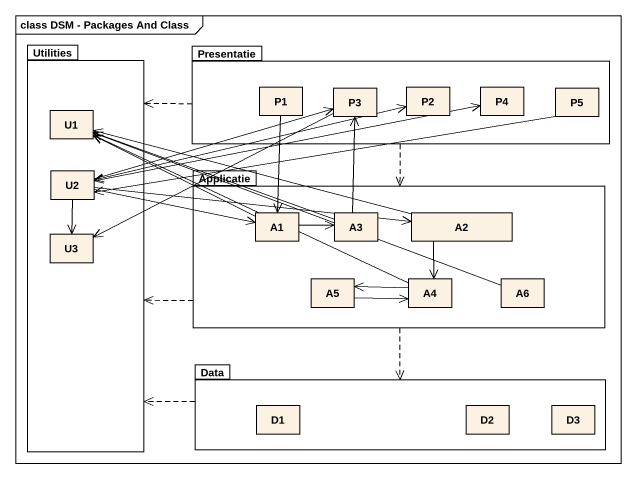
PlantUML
@startuml
mainframe class DSM - Packages And Class
hide circle
hide empty members
package Utilities {
  class U1
  class U2
  class U3
}
package Presentatie {
  class P1
  class P3
  class P2
  class P4
  class P5
}
package Applicatie {
  class A1
  class A3
  class A2
  class A5
  class A4
  class A6
}
package Data {
  class D1
  class D2
  class D3
}
Presentatie .left.> Utilities
Presentatie ..> Applicatie
P1 --> A1
P3 -left-> U3
P2 -left-> U2
P4 -left-> U2
P5 -left-> U2
U2 -right-> P3
U2 -right-> P2
U2 -right-> P4
U2 -right-> A1
U2 -right-> A2
U2 --> U3
Applicatie .left.> Utilities
Applicatie ..> Data
A1 -left-> U1
A1 -right-> A3
A3 -up-> P3
A3 -left-> U1
A2 -left-> U1
A2 --> A4
A5 -right-> A4
A4 -left-> U1
A4 -left-> A5
A6 -left-> U1
Data .left.> Utilities
@enduml
